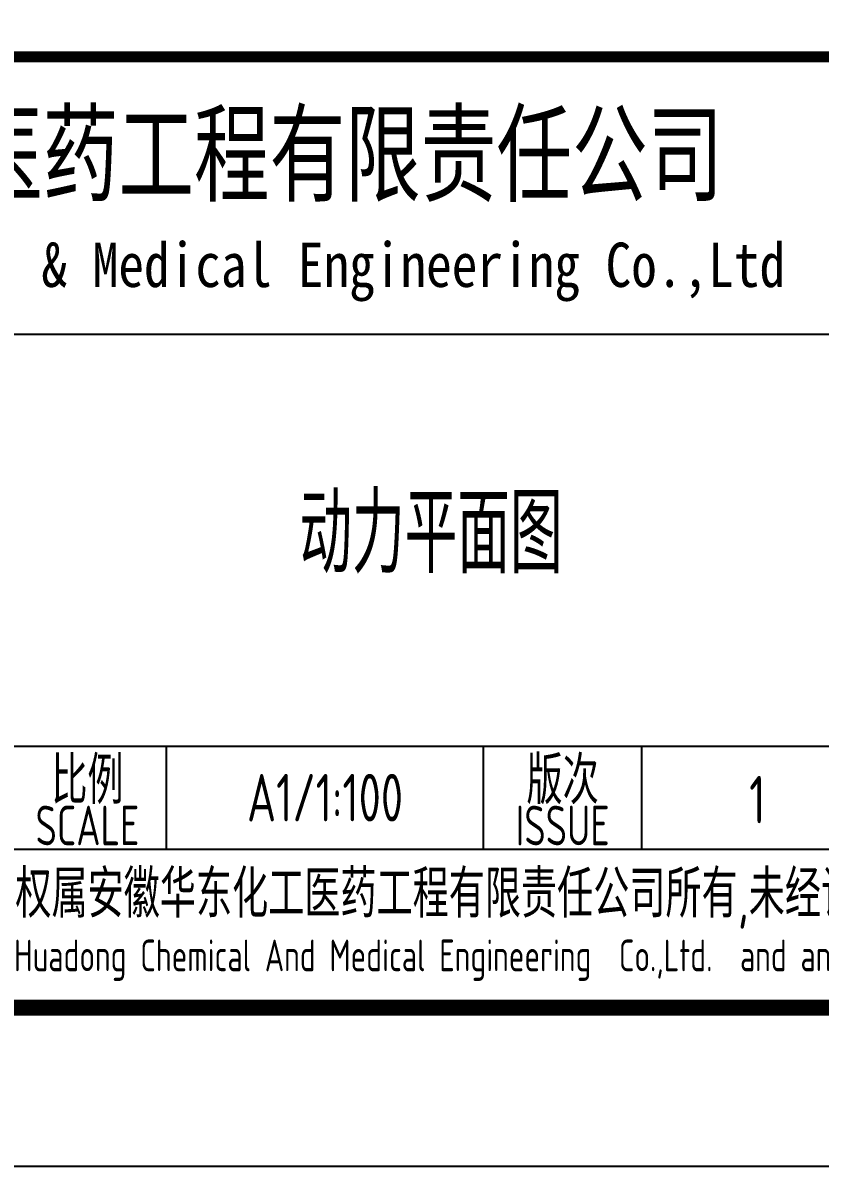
# Model space of a CAD drawing. Extents: x 4532298 to 10139194, y -639876 to -207028.
# Drawn here: x 5201893 to 5206926, y -350159 to -342944 of the extents above; entities that cross this region are included whole.
import ezdxf
from ezdxf.enums import TextEntityAlignment as Align

# ---------------------------------------------------------------- set-up
doc = ezdxf.new("R2010")
doc.units = 0
doc.header["$LTSCALE"] = 1000
doc.header["$MEASUREMENT"] = 0
doc.layers.get('0').update_dxf_attribs({"linetype": 'CONTINUOUS'})
doc.layers.add('PUB_TITLE', color=4, linetype='CONTINUOUS')
doc.styles.add('AHD', font='sceie.shx', dxfattribs={"width": 0.7, "bigfont": 'sceic.shx'})
doc.styles.add('ECEC_TQ_S', font='')
doc.styles.add('sceie', font='sceie.shx', dxfattribs={"width": 0.7, "bigfont": 'sceic.shx'})
doc.styles.get('ECEC_TQ_S').set_extended_font_data('SimSun')

msp = doc.modelspace()

# ---------------------------------------------------------------- linework, layer by layer
for p, q in [((5196300.3, -344908.8), (5214300.3, -344908.8)), ((5196300.3, -347508.8), (5214300.3, -347508.8)), ((5202800.3, -348158.8), (5202800.3, -347508.8)), ((5204800.3, -348158.8), (5204800.3, -347508.8)), ((5205800.3, -348158.8), (5205800.3, -347508.8)), ((5196300.3, -348158.8), (5214300.3, -348158.8)), ((5196300.3, -349158.8), (5214300.3, -349158.8))]:
    msp.add_line(p, q)
msp.add_lwpolyline([(5214300.3, -343158.8, 70, 70, 0), (5196300.3, -343158.8, 70, 70, 0), (5196300.3, -349158.8, 0, 0, 0)], format="xyseb")
at = {"layer": 'PUB_TITLE', "color": 4}
msp.add_lwpolyline([(5131200.3, -350158.8), (5215300.3, -350158.8), (5215300.3, -290758.8), (5131200.3, -290758.8)], close=True, dxfattribs=at)
at = {"layer": 'PUB_TITLE', "color": 4, "const_width": 100}
msp.add_lwpolyline([(5133700.3, -349158.8), (5214300.3, -349158.8), (5214300.3, -291758.8), (5133700.3, -291758.8)], close=True, dxfattribs=at)

# ---------------------------------------------------------------- texts
for s, height, style, width, p in [('安徽华东化工医药工程有限责任公司', 500, 'ECEC_TQ_S', 0.7, (5202495.2, -343758.8)), ('安徽华东化工医药工程有限责任公司', 500, 'ECEC_TQ_S', 0.7, (5202495.2, -343758.8)), ('Anhui Huadong Chemical & Medical Engineering Co.,Ltd', 280, 'ECEC_TQ_S', 0.85, (5202495.2, -344508.8)), ('Anhui Huadong Chemical & Medical Engineering Co.,Ltd', 280, 'ECEC_TQ_S', 0.85, (5202495.2, -344508.8)), ('动力平面图', 500, 'AHD', 0.7, (5204469.2, -346142.9)), ('比例', 300, 'AHD', 0.8, (5202300.3, -347708.8)), ('比例', 300, 'AHD', 0.8, (5202300.3, -347708.8)), ('版次', 300, 'AHD', 0.8, (5205300.3, -347708.8)), ('版次', 300, 'AHD', 0.8, (5205300.3, -347708.8)), ('1', 300, 'sceie', 0.8, (5206529.7, -347845.8)), ('SCALE', 250, 'AHD', 0.8, (5202300.3, -348008.8)), ('SCALE', 250, 'AHD', 0.8, (5202300.3, -348008.8)), ('ISSUE', 250, 'AHD', 0.8, (5205300.3, -348008.8)), ('ISSUE', 250, 'AHD', 0.8, (5205300.3, -348008.8)), ('本文件专有权属安徽华东化工医药工程有限责任公司所有,未经许可不得复制或转让给第三方', 300, 'AHD', 0.8, (5205300.3, -348458.8)), ('本文件专有权属安徽华东化工医药工程有限责任公司所有,未经许可不得复制或转让给第三方', 300, 'AHD', 0.8, (5205300.3, -348458.8)), ('The proprietary right of this document belongs to Anhui Huadong Chemical And Medical Engineering  Co.,Ltd.  and any replication or transfer to the 3rd. side is forbidden without its permission. ', 200, 'AHD', 0.8, (5205300.3, -348858.8))]:
    msp.add_text(s, height=height, dxfattribs=dict(style=style, width=width)).set_placement(p, align=Align.MIDDLE)
at = {"style": 'AHD', "width": 0.8}
msp.add_attdef('A1/1:100', text='1:100', height=300, dxfattribs=at).set_placement((5203800.3, -347833.8), align=Align.MIDDLE)

doc.saveas('drawing.dxf')
